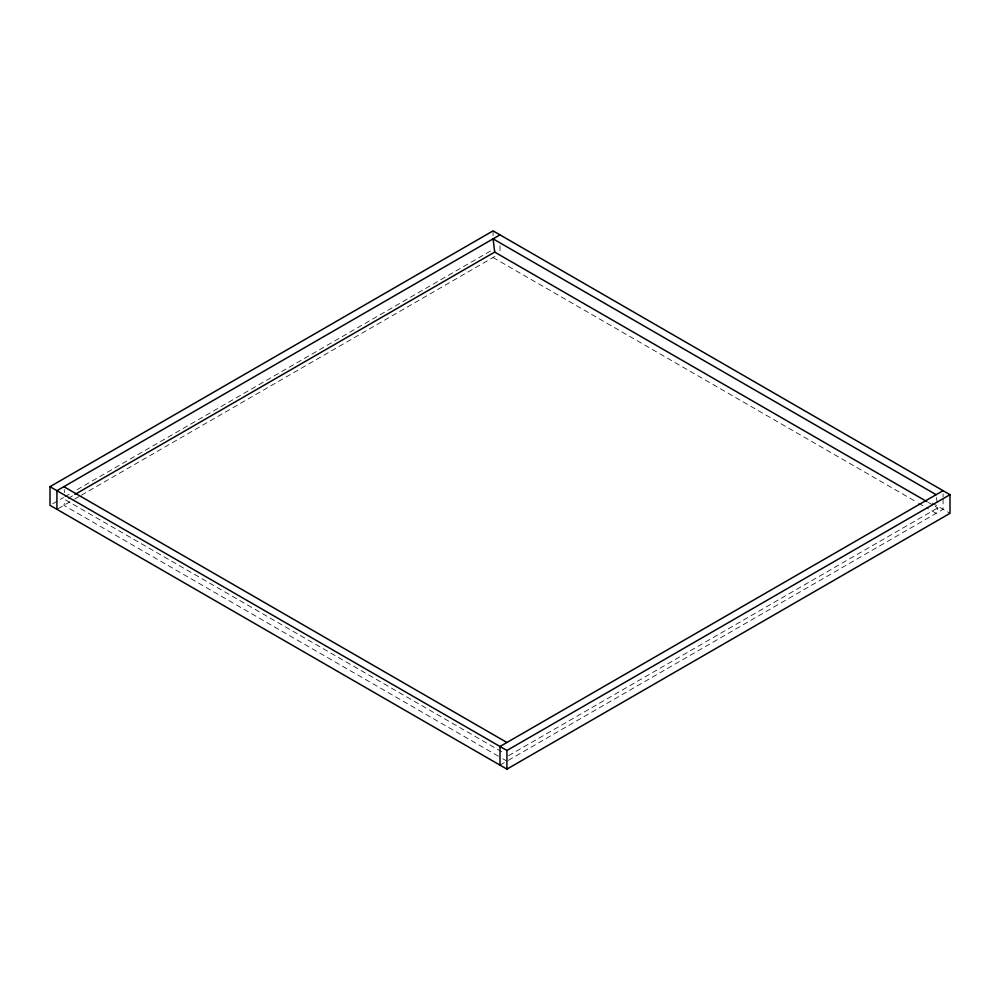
<?xml version="1.0" encoding="UTF-8"?>
<svg xmlns="http://www.w3.org/2000/svg" width="1000" height="1000" viewBox="0 0 1000 1000"><rect width="100%" height="100%" fill="white"/><g stroke="black" fill="none" stroke-linecap="round" stroke-linejoin="round"><path stroke-width="0.75" stroke-dasharray="5 3.75" d="M52.7 503.775L63.513 497.525M64.862 496.75L71.612 492.85M77.013 489.738L493.075 249.525M68.175 498.338L73.575 495.225M58.075 508.663L73.3 499.875M74.65 499.1L80.037 495.975M81.388 495.2L496.538 255.512M508.55 755.7L937.775 507.887L937.412 504.95M500 765.138L504.613 762.475M508.275 760.362L943.075 509.325L943.075 498.45M932.275 503.088L950 513.325M928.325 502.438L933.725 505.55M935.075 506.325L937.775 507.887L936.15 513.325L926.7 507.863M493.075 257.512L917.237 502.4M918.587 503.188L925.35 507.088M501.8 751.8L65.475 499.9L63.85 505.325L501.525 758.012M502.875 758.8L506.925 761.137M936.513 497.612L937.237 503.488M64.212 489.613L64.575 492.55M943.075 493.787L943.075 496.887M500 245.75L500 251.962M493.075 230.863L493.075 235.538"/><path stroke-width="1.5" d="M50 486.675L493.075 230.863L950 494.675L950 513.325L506.925 769.137L50 505.325L50 486.675L506.925 750.475L950 494.675M500 234.862L56.925 490.675L56.925 509.325M74.925 494.438L494.7 252.087L926.975 501.65M943.075 490.675L500 746.488L500 765.138M936.15 494.675L493.075 238.863L494.7 252.087M63.85 486.675L506.925 742.487M506.925 750.475L506.925 769.137"/></g></svg>
